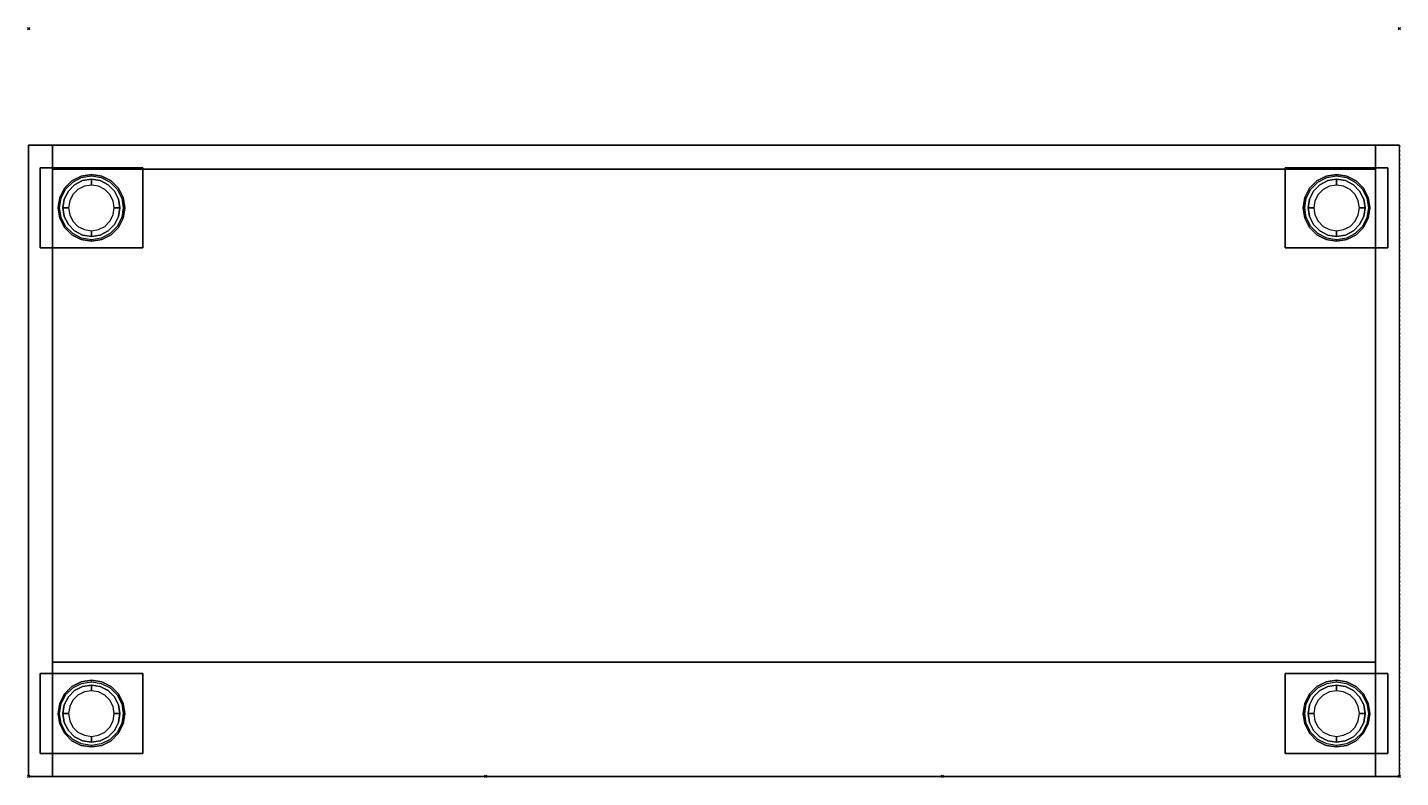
# Model space of a CAD drawing. Header units: millimetres. Extents: x -1 to 1201, y -656 to 1.
import ezdxf

# ---------------------------------------------------------------- set-up
doc = ezdxf.new("R2010")
doc.units = ezdxf.units.MM
doc.header["$PDMODE"] = 35
doc.linetypes.add('NASCOSTA', pattern=[0.381, 0.254, -0.127])
for name, color, linetype in [('IQ_200_3D', 1, 'Continuous'), ('IQ_204_2D', 7, 'Continuous'), ('IQ_204_3D', 7, 'Continuous')]:
    doc.layers.add(name, color=color, linetype=linetype)
doc.layers.add('IQ_INS_3D', color=3, linetype='Continuous', plot=False)

# ---------------------------------------------------------------- blocks, each defined once
blk = doc.blocks.new('ZNS-MC-LEG200')
at = {"layer": 'IQ_204_3D'}
for points in [[(-45, -35, 198), (-45, 35, 198), (45, 35, 198), (45, -35, 198)], [(-45, -35, 200), (45, -35, 200), (45, 35, 200), (-45, 35, 200)], [(-45, 35, 198), (-45, 35, 200), (45, 35, 200), (45, 35, 198)], [(-45, -35, 198), (-45, -35, 200), (-45, 35, 200), (-45, 35, 198)], [(45, -35, 198), (45, 35, 198), (45, 35, 200), (45, -35, 200)], [(-45, -35, 198), (45, -35, 198), (45, -35, 200), (-45, -35, 200)]]:
    blk.add_3dface(points, dxfattribs=at)
for points, invisible_edges in [([(-17.2, 23.7, 198), (-17.2, 23.7, 71), (-9, 27.8, 71), (-9, 27.8, 198)], 5), ([(-17.2, 23.7, 71), (-16.4, 22.6, 66), (-8.6, 26.5, 66), (-9, 27.8, 71)], 5), ([(-9, 27.8, 198), (-9, 27.8, 71), (0, 29.2, 71), (0, 29.2, 198)], 1), ([(-9, 27.8, 71), (-8.6, 26.5, 66), (0, 27.9, 66), (0, 29.2, 71)], 1), ([(0, 25, 66), (0, 25, 5), (-7.7, 23.8, 5), (-7.7, 23.8, 66)], 4), ([(0, 25, 5), (0, 23.5, 1.5), (-7.3, 22.4, 1.5), (-7.7, 23.8, 5)], 6), ([(0, 29.2, 198), (0, 29.2, 71), (9, 27.8, 71), (9, 27.8, 198)], 4), ([(0, 29.2, 71), (0, 27.9, 66), (8.6, 26.5, 66), (9, 27.8, 71)], 4), ([(7.7, 23.8, 66), (7.7, 23.8, 5), (0, 25, 5), (0, 25, 66)], 1), ([(7.7, 23.8, 5), (7.3, 22.4, 1.5), (0, 23.5, 1.5), (0, 25, 5)], 3), ([(9, 27.8, 71), (8.6, 26.5, 66), (16.4, 22.6, 66), (17.2, 23.7, 71)], 5), ([(9, 27.8, 198), (9, 27.8, 71), (17.2, 23.7, 71), (17.2, 23.7, 198)], 5), ([(-27.8, 9, 198), (-27.8, 9, 71), (-23.7, 17.2, 71), (-23.7, 17.2, 198)], 5), ([(-27.8, 9, 71), (-26.5, 8.6, 66), (-22.6, 16.4, 66), (-23.7, 17.2, 71)], 5), ([(-20.2, 14.7, 66), (-20.2, 14.7, 5), (-23.8, 7.7, 5), (-23.8, 7.7, 66)], 5), ([(-20.2, 14.7, 5), (-19, 13.8, 1.5), (-22.4, 7.3, 1.5), (-23.8, 7.7, 5)], 7), ([(-23.7, 17.2, 198), (-23.7, 17.2, 71), (-17.2, 23.7, 71), (-17.2, 23.7, 198)], 5), ([(-23.7, 17.2, 71), (-22.6, 16.4, 66), (-16.4, 22.6, 66), (-17.2, 23.7, 71)], 5), ([(-19, 13.8, 1.5), (-16.2, 11.8), (-19, 6.2), (-22.4, 7.3, 1.5)], 13), ([(-14.7, 20.2, 66), (-14.7, 20.2, 5), (-20.2, 14.7, 5), (-20.2, 14.7, 66)], 5), ([(-14.7, 20.2, 5), (-13.8, 19, 1.5), (-19, 13.8, 1.5), (-20.2, 14.7, 5)], 7), ([(-13.8, 19, 1.5), (-11.8, 16.2), (-16.2, 11.8), (-19, 13.8, 1.5)], 13), ([(-7.7, 23.8, 66), (-7.7, 23.8, 5), (-14.7, 20.2, 5), (-14.7, 20.2, 66)], 5), ([(-7.7, 23.8, 5), (-7.3, 22.4, 1.5), (-13.8, 19, 1.5), (-14.7, 20.2, 5)], 7), ([(-7.3, 22.4, 1.5), (-6.2, 19), (-11.8, 16.2), (-13.8, 19, 1.5)], 13), ([(0, 23.5, 1.5), (0, 20), (-6.2, 19), (-7.3, 22.4, 1.5)], 12), ([(7.3, 22.4, 1.5), (6.2, 19), (0, 20), (0, 23.5, 1.5)], 9), ([(13.8, 19, 1.5), (11.8, 16.2), (6.2, 19), (7.3, 22.4, 1.5)], 13), ([(14.7, 20.2, 5), (13.8, 19, 1.5), (7.3, 22.4, 1.5), (7.7, 23.8, 5)], 7), ([(14.7, 20.2, 66), (14.7, 20.2, 5), (7.7, 23.8, 5), (7.7, 23.8, 66)], 5), ([(19, 13.8, 1.5), (16.2, 11.8), (11.8, 16.2), (13.8, 19, 1.5)], 13), ([(20.2, 14.7, 5), (19, 13.8, 1.5), (13.8, 19, 1.5), (14.7, 20.2, 5)], 7), ([(20.2, 14.7, 66), (20.2, 14.7, 5), (14.7, 20.2, 5), (14.7, 20.2, 66)], 5), ([(22.4, 7.3, 1.5), (19, 6.2), (16.2, 11.8), (19, 13.8, 1.5)], 13), ([(17.2, 23.7, 71), (16.4, 22.6, 66), (22.6, 16.4, 66), (23.7, 17.2, 71)], 5), ([(17.2, 23.7, 198), (17.2, 23.7, 71), (23.7, 17.2, 71), (23.7, 17.2, 198)], 5), ([(23.8, 7.7, 5), (22.4, 7.3, 1.5), (19, 13.8, 1.5), (20.2, 14.7, 5)], 7), ([(23.8, 7.7, 66), (23.8, 7.7, 5), (20.2, 14.7, 5), (20.2, 14.7, 66)], 5), ([(23.7, 17.2, 71), (22.6, 16.4, 66), (26.5, 8.6, 66), (27.8, 9, 71)], 5), ([(23.7, 17.2, 198), (23.7, 17.2, 71), (27.8, 9, 71), (27.8, 9, 198)], 5), ([(-29.2, 0, 198), (-29.2, 0, 71), (-27.8, 9, 71), (-27.8, 9, 198)], 4), ([(-29.2, 0, 71), (-27.9, 0, 66), (-26.5, 8.6, 66), (-27.8, 9, 71)], 4), ([(-27.8, -9, 198), (-27.8, -9, 71), (-29.2, 0, 71), (-29.2, 0, 198)], 1), ([(-27.8, -9, 71), (-26.5, -8.6, 66), (-27.9, 0, 66), (-29.2, 0, 71)], 1), ([(-23.8, 7.7, 66), (-23.8, 7.7, 5), (-25, 0, 5), (-25, 0, 66)], 1), ([(-23.8, 7.7, 5), (-22.4, 7.3, 1.5), (-23.5, 0, 1.5), (-25, 0, 5)], 3), ([(-25, 0, 66), (-25, 0, 5), (-23.8, -7.7, 5), (-23.8, -7.7, 66)], 4), ([(-25, 0, 5), (-23.5, 0, 1.5), (-22.4, -7.3, 1.5), (-23.8, -7.7, 5)], 6), ([(-22.4, 7.3, 1.5), (-19, 6.2), (-20, 0), (-23.5, 0, 1.5)], 9), ([(-23.5, 0, 1.5), (-20, 0), (-19, -6.2), (-22.4, -7.3, 1.5)], 12), ([(23.5, 0, 1.5), (20, 0), (19, 6.2), (22.4, 7.3, 1.5)], 12), ([(22.4, -7.3, 1.5), (19, -6.2), (20, 0), (23.5, 0, 1.5)], 9), ([(25, 0, 5), (23.5, 0, 1.5), (22.4, 7.3, 1.5), (23.8, 7.7, 5)], 6), ([(23.8, -7.7, 5), (22.4, -7.3, 1.5), (23.5, 0, 1.5), (25, 0, 5)], 3), ([(25, 0, 66), (25, 0, 5), (23.8, 7.7, 5), (23.8, 7.7, 66)], 4), ([(23.8, -7.7, 66), (23.8, -7.7, 5), (25, 0, 5), (25, 0, 66)], 1), ([(27.8, 9, 71), (26.5, 8.6, 66), (27.9, 0, 66), (29.2, 0, 71)], 1), ([(29.2, 0, 71), (27.9, 0, 66), (26.5, -8.6, 66), (27.8, -9, 71)], 4), ([(27.8, 9, 198), (27.8, 9, 71), (29.2, 0, 71), (29.2, 0, 198)], 1), ([(29.2, 0, 198), (29.2, 0, 71), (27.8, -9, 71), (27.8, -9, 198)], 4), ([(-23.7, -17.2, 71), (-22.6, -16.4, 66), (-26.5, -8.6, 66), (-27.8, -9, 71)], 5), ([(-23.7, -17.2, 198), (-23.7, -17.2, 71), (-27.8, -9, 71), (-27.8, -9, 198)], 5), ([(-23.8, -7.7, 5), (-22.4, -7.3, 1.5), (-19, -13.8, 1.5), (-20.2, -14.7, 5)], 7), ([(-23.8, -7.7, 66), (-23.8, -7.7, 5), (-20.2, -14.7, 5), (-20.2, -14.7, 66)], 5), ([(-22.4, -7.3, 1.5), (-19, -6.2), (-16.2, -11.8), (-19, -13.8, 1.5)], 13), ([(-19, -13.8, 1.5), (-16.2, -11.8), (-11.8, -16.2), (-13.8, -19, 1.5)], 13), ([(13.8, -19, 1.5), (11.8, -16.2), (16.2, -11.8), (19, -13.8, 1.5)], 13), ([(19, -13.8, 1.5), (16.2, -11.8), (19, -6.2), (22.4, -7.3, 1.5)], 13), ([(20.2, -14.7, 5), (19, -13.8, 1.5), (22.4, -7.3, 1.5), (23.8, -7.7, 5)], 7), ([(20.2, -14.7, 66), (20.2, -14.7, 5), (23.8, -7.7, 5), (23.8, -7.7, 66)], 5), ([(27.8, -9, 71), (26.5, -8.6, 66), (22.6, -16.4, 66), (23.7, -17.2, 71)], 5), ([(27.8, -9, 198), (27.8, -9, 71), (23.7, -17.2, 71), (23.7, -17.2, 198)], 5), ([(-17.2, -23.7, 71), (-16.4, -22.6, 66), (-22.6, -16.4, 66), (-23.7, -17.2, 71)], 5), ([(-17.2, -23.7, 198), (-17.2, -23.7, 71), (-23.7, -17.2, 71), (-23.7, -17.2, 198)], 5), ([(-20.2, -14.7, 5), (-19, -13.8, 1.5), (-13.8, -19, 1.5), (-14.7, -20.2, 5)], 7), ([(-20.2, -14.7, 66), (-20.2, -14.7, 5), (-14.7, -20.2, 5), (-14.7, -20.2, 66)], 5), ([(-9, -27.8, 71), (-8.6, -26.5, 66), (-16.4, -22.6, 66), (-17.2, -23.7, 71)], 5), ([(-9, -27.8, 198), (-9, -27.8, 71), (-17.2, -23.7, 71), (-17.2, -23.7, 198)], 5), ([(-14.7, -20.2, 5), (-13.8, -19, 1.5), (-7.3, -22.4, 1.5), (-7.7, -23.8, 5)], 7), ([(-14.7, -20.2, 66), (-14.7, -20.2, 5), (-7.7, -23.8, 5), (-7.7, -23.8, 66)], 5), ([(-13.8, -19, 1.5), (-11.8, -16.2), (-6.2, -19), (-7.3, -22.4, 1.5)], 13), ([(-7.7, -23.8, 5), (-7.3, -22.4, 1.5), (0, -23.5, 1.5), (0, -25, 5)], 3), ([(-7.7, -23.8, 66), (-7.7, -23.8, 5), (0, -25, 5), (0, -25, 66)], 1), ([(-7.3, -22.4, 1.5), (-6.2, -19), (0, -20), (0, -23.5, 1.5)], 9), ([(0, -23.5, 1.5), (0, -20), (6.2, -19), (7.3, -22.4, 1.5)], 12), ([(0, -25, 5), (0, -23.5, 1.5), (7.3, -22.4, 1.5), (7.7, -23.8, 5)], 6), ([(0, -25, 66), (0, -25, 5), (7.7, -23.8, 5), (7.7, -23.8, 66)], 4), ([(7.3, -22.4, 1.5), (6.2, -19), (11.8, -16.2), (13.8, -19, 1.5)], 13), ([(7.7, -23.8, 5), (7.3, -22.4, 1.5), (13.8, -19, 1.5), (14.7, -20.2, 5)], 7), ([(7.7, -23.8, 66), (7.7, -23.8, 5), (14.7, -20.2, 5), (14.7, -20.2, 66)], 5), ([(17.2, -23.7, 71), (16.4, -22.6, 66), (8.6, -26.5, 66), (9, -27.8, 71)], 5), ([(17.2, -23.7, 198), (17.2, -23.7, 71), (9, -27.8, 71), (9, -27.8, 198)], 5), ([(14.7, -20.2, 5), (13.8, -19, 1.5), (19, -13.8, 1.5), (20.2, -14.7, 5)], 7), ([(14.7, -20.2, 66), (14.7, -20.2, 5), (20.2, -14.7, 5), (20.2, -14.7, 66)], 5), ([(23.7, -17.2, 71), (22.6, -16.4, 66), (16.4, -22.6, 66), (17.2, -23.7, 71)], 5), ([(23.7, -17.2, 198), (23.7, -17.2, 71), (17.2, -23.7, 71), (17.2, -23.7, 198)], 5), ([(0, -29.2, 71), (0, -27.9, 66), (-8.6, -26.5, 66), (-9, -27.8, 71)], 4), ([(0, -29.2, 198), (0, -29.2, 71), (-9, -27.8, 71), (-9, -27.8, 198)], 4), ([(9, -27.8, 71), (8.6, -26.5, 66), (0, -27.9, 66), (0, -29.2, 71)], 1), ([(9, -27.8, 198), (9, -27.8, 71), (0, -29.2, 71), (0, -29.2, 198)], 1)]:
    blk.add_3dface(points, dxfattribs=dict(at, invisible_edges=invisible_edges))

msp = doc.modelspace()

# ---------------------------------------------------------------- linework, layer by layer
at = {"layer": 'IQ_200_3D', "invisible_edges": 8}
for points in [[(0, -655, 650), (0, -655, 200), (0, -102, 200), (0, -102, 650)], [(21, -655, 650), (21, -655, 200), (21, -102, 200), (21, -102, 650)], [(1179, -655, 650), (1179, -655, 200), (1179, -102, 200), (1179, -102, 650)], [(1200, -655, 650), (1200, -655, 200), (1200, -102, 200), (1200, -102, 650)]]:
    msp.add_3dface(points, dxfattribs=at)
at = {"layer": 'IQ_200_3D'}
for points in [[(0, -102, 200), (21, -102, 200), (21, -102, 650), (0, -102, 650)], [(0, -655, 200), (21, -655, 200), (21, -102, 200), (0, -102, 200)], [(0, -655, 650), (21, -655, 650), (21, -102, 650), (0, -102, 650)], [(21, -102, 650), (1179, -102, 650), (1179, -102, 200), (21, -102, 200)], [(21, -655, 200), (1179, -655, 200), (1179, -102, 200), (21, -102, 200)], [(21, -102, 650), (21, -123, 650), (1179, -123, 650), (1179, -102, 650)], [(1179, -102, 200), (1200, -102, 200), (1200, -102, 650), (1179, -102, 650)], [(1179, -655, 200), (1200, -655, 200), (1200, -102, 200), (1179, -102, 200)], [(1200, -102, 650), (1179, -102, 650), (1179, -655, 650), (1200, -655, 650)], [(21, -655, 245), (1179, -655, 245), (1179, -123, 245), (21, -123, 245)], [(21, -123, 650), (1179, -123, 650), (1179, -123, 245), (21, -123, 245)], [(1179, -655, 605), (21, -655, 605), (21, -555, 605), (1179, -555, 605)], [(21, -555, 605), (1179, -555, 605), (1179, -555, 650), (21, -555, 650)], [(1179, -655, 650), (21, -655, 650), (21, -555, 650), (1179, -555, 650)], [(21, -655, 200), (0, -655, 200), (0, -655, 650), (21, -655, 650)], [(21, -655, 200), (1179, -655, 200), (1179, -655, 245), (21, -655, 245)], [(21, -655, 605), (1179, -655, 605), (1179, -655, 650), (21, -655, 650)], [(1200, -655, 200), (1179, -655, 200), (1179, -655, 650), (1200, -655, 650)]]:
    msp.add_3dface(points, dxfattribs=at)
at = {"layer": 'IQ_204_2D', "linetype": 'NASCOSTA', "ltscale": 10}
msp.add_lwpolyline([(0, -102), (1200, -102), (1200, -655), (0, -655)], close=True, dxfattribs=at)
at = {"layer": 'IQ_INS_3D'}
for p in [(0, 0), (1200, 0), (0, -655), (400, -655), (800, -655), (1200, -655)]:
    msp.add_point(p, dxfattribs=at)

# ---------------------------------------------------------------- block references
for p in [(55, -157), (1145, -157), (55, -600), (1145, -600)]:
    msp.add_blockref('ZNS-MC-LEG200', p)

doc.saveas('drawing.dxf')
